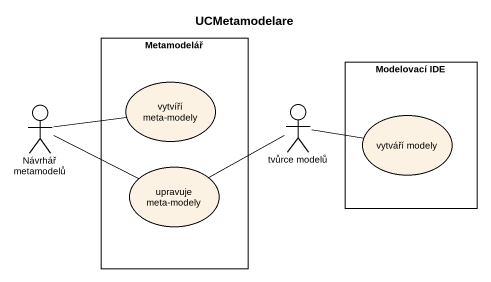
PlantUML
@startuml
title UCMetamodelare
rectangle Metamodelář {
  usecase "vytvíří meta-modely" as vytvíří_meta_modely
  usecase "upravuje meta-modely" as upravuje_meta_modely
}
rectangle "Modelovací IDE" as Modelovací_IDE {
  usecase "vytváří modely" as vytváří_modely
}
actor "Návrhář metamodelů" as Návrhář_metamodelů
actor "tvůrce modelů" as tvůrce_modelů
Návrhář_metamodelů -right- vytvíří_meta_modely
Návrhář_metamodelů -right- upravuje_meta_modely
tvůrce_modelů -right- vytváří_modely
tvůrce_modelů -left- upravuje_meta_modely
@enduml
